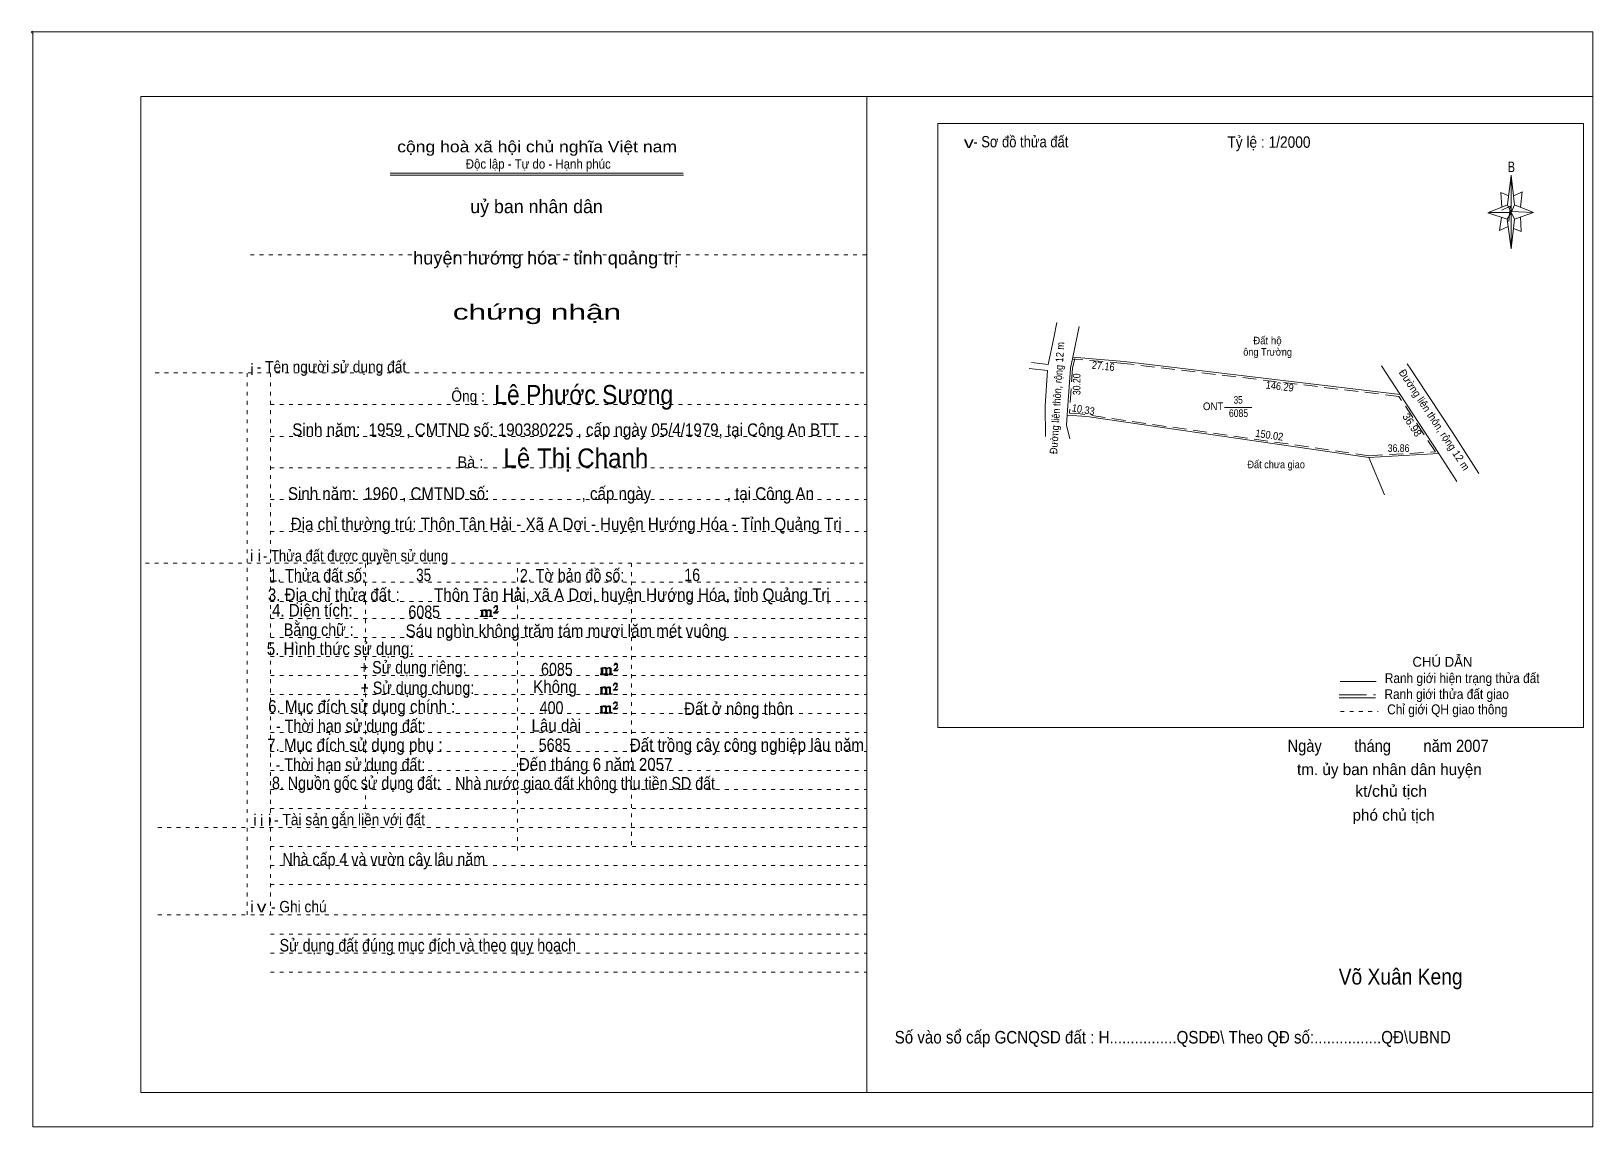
# Model space of a CAD drawing. Header units: centimetres. Extents: x -1.6 to 39.5, y -3.3 to 25.5.
import ezdxf
from ezdxf.enums import TextEntityAlignment as Align

# ---------------------------------------------------------------- set-up
doc = ezdxf.new("R2010")
doc.units = ezdxf.units.CM
doc.header["$LTSCALE"] = 0.12
for name, pattern in [('DOTTED', [1.5, 0.3, -1.2]), ('LONG_DASHED', [7.5, 6, -1.5]), ('MEDIUM_DASHED', [4.5, 3, -1.5])]:
    doc.linetypes.add(name, pattern=pattern)
for name, color, linetype, lineweight in [('1', 7, 'DOTTED', 13), ('10', 7, 'Continuous', 13), ('33', 7, 'LONG_DASHED', 13), ('4', 7, 'Continuous', 13), ('5', 7, 'Continuous', 13), ('50', 7, 'Continuous', 13)]:
    doc.layers.add(name, color=color, linetype=linetype, lineweight=lineweight)
doc.layers.add('30', color=7, linetype='Continuous')

msp = doc.modelspace()

# ---------------------------------------------------------------- hatches: boundary and pattern name
at = {"layer": '50'}
for points in [[(10.27, 10.13), (10.27, 10.12), (10.27, 10.11), (10.25, 10.11), (10.24, 10.11), (10.24, 10.1), (10.33, 10.1), (10.33, 10.11), (10.32, 10.11), (10.31, 10.11), (10.31, 10.12), (10.31, 10.13), (10.31, 10.24), (10.31, 10.25), (10.32, 10.26), (10.34, 10.26), (10.35, 10.26), (10.36, 10.26), (10.37, 10.25), (10.39, 10.22), (10.39, 10.13), (10.37, 10.12), (10.37, 10.11), (10.36, 10.11), (10.35, 10.11), (10.35, 10.1), (10.44, 10.1), (10.44, 10.11), (10.43, 10.11), (10.42, 10.11), (10.42, 10.12), (10.42, 10.13), (10.42, 10.24), (10.44, 10.26), (10.45, 10.26), (10.46, 10.26), (10.49, 10.26), (10.49, 10.25), (10.5, 10.24), (10.5, 10.22), (10.5, 10.13), (10.5, 10.12), (10.49, 10.11), (10.49, 10.11), (10.47, 10.11), (10.47, 10.1), (10.56, 10.1), (10.56, 10.11), (10.55, 10.11), (10.54, 10.11), (10.53, 10.12), (10.53, 10.13), (10.53, 10.2), (10.53, 10.25), (10.53, 10.26), (10.52, 10.27), (10.5, 10.28), (10.47, 10.28), (10.46, 10.28), (10.44, 10.27), (10.41, 10.25), (10.41, 10.26), (10.4, 10.28), (10.39, 10.28), (10.37, 10.28), (10.35, 10.28), (10.34, 10.28), (10.32, 10.26), (10.31, 10.26), (10.31, 10.25), (10.31, 10.25), (10.31, 10.26), (10.31, 10.28), (10.24, 10.26), (10.24, 10.26), (10.25, 10.26), (10.27, 10.25), (10.27, 10.24), (10.27, 10.23)], [(10.69, 10.19), (10.72, 10.24), (10.72, 10.24), (10.71, 10.22), (10.69, 10.22), (10.68, 10.22), (10.63, 10.22), (10.66, 10.26), (10.67, 10.27), (10.69, 10.28), (10.69, 10.3), (10.69, 10.32), (10.69, 10.34), (10.69, 10.35), (10.69, 10.37), (10.68, 10.38), (10.67, 10.38), (10.66, 10.39), (10.65, 10.39), (10.63, 10.38), (10.63, 10.38), (10.62, 10.37), (10.61, 10.35), (10.59, 10.33), (10.61, 10.33), (10.61, 10.35), (10.62, 10.35), (10.63, 10.36), (10.65, 10.36), (10.66, 10.36), (10.67, 10.35), (10.68, 10.35), (10.68, 10.32), (10.68, 10.3), (10.66, 10.28), (10.66, 10.26), (10.65, 10.25), (10.59, 10.2), (10.59, 10.19)], [(13.42, 8.61), (13.42, 8.6), (13.42, 8.59), (13.41, 8.59), (13.4, 8.59), (13.4, 8.57), (13.48, 8.57), (13.48, 8.59), (13.47, 8.59), (13.46, 8.59), (13.46, 8.6), (13.46, 8.61), (13.46, 8.72), (13.46, 8.73), (13.47, 8.74), (13.5, 8.74), (13.51, 8.74), (13.52, 8.74), (13.53, 8.73), (13.54, 8.69), (13.54, 8.61), (13.53, 8.6), (13.53, 8.59), (13.52, 8.59), (13.51, 8.59), (13.51, 8.57), (13.6, 8.57), (13.6, 8.59), (13.58, 8.59), (13.57, 8.59), (13.57, 8.6), (13.57, 8.61), (13.57, 8.72), (13.6, 8.74), (13.61, 8.74), (13.62, 8.74), (13.64, 8.74), (13.64, 8.73), (13.65, 8.72), (13.65, 8.69), (13.65, 8.61), (13.65, 8.6), (13.64, 8.59), (13.64, 8.59), (13.63, 8.59), (13.63, 8.57), (13.72, 8.57), (13.72, 8.59), (13.7, 8.59), (13.69, 8.59), (13.68, 8.6), (13.68, 8.61), (13.68, 8.68), (13.68, 8.73), (13.68, 8.74), (13.67, 8.75), (13.65, 8.76), (13.63, 8.76), (13.62, 8.76), (13.6, 8.75), (13.56, 8.73), (13.56, 8.74), (13.55, 8.76), (13.54, 8.76), (13.53, 8.76), (13.51, 8.76), (13.5, 8.76), (13.47, 8.74), (13.46, 8.74), (13.46, 8.73), (13.46, 8.73), (13.46, 8.74), (13.46, 8.76), (13.4, 8.74), (13.4, 8.74), (13.41, 8.74), (13.42, 8.73), (13.42, 8.72), (13.42, 8.71)], [(13.85, 8.67), (13.87, 8.72), (13.87, 8.72), (13.86, 8.69), (13.85, 8.69), (13.84, 8.69), (13.78, 8.69), (13.82, 8.74), (13.83, 8.75), (13.85, 8.76), (13.85, 8.78), (13.85, 8.79), (13.85, 8.82), (13.85, 8.83), (13.85, 8.85), (13.84, 8.86), (13.83, 8.86), (13.82, 8.87), (13.8, 8.87), (13.78, 8.86), (13.78, 8.86), (13.77, 8.85), (13.76, 8.83), (13.75, 8.81), (13.76, 8.81), (13.76, 8.83), (13.77, 8.83), (13.78, 8.84), (13.8, 8.84), (13.82, 8.84), (13.83, 8.83), (13.84, 8.83), (13.84, 8.79), (13.84, 8.78), (13.82, 8.76), (13.82, 8.74), (13.8, 8.73), (13.75, 8.68), (13.75, 8.67)], [(13.41, 8.09), (13.41, 8.08), (13.41, 8.07), (13.4, 8.07), (13.39, 8.07), (13.39, 8.06), (13.48, 8.06), (13.48, 8.07), (13.47, 8.07), (13.45, 8.07), (13.45, 8.08), (13.45, 8.09), (13.45, 8.2), (13.45, 8.21), (13.47, 8.23), (13.49, 8.23), (13.5, 8.23), (13.51, 8.23), (13.52, 8.21), (13.53, 8.18), (13.53, 8.09), (13.52, 8.08), (13.52, 8.07), (13.51, 8.07), (13.5, 8.07), (13.5, 8.06), (13.59, 8.06), (13.59, 8.07), (13.58, 8.07), (13.57, 8.07), (13.57, 8.08), (13.57, 8.09), (13.57, 8.2), (13.59, 8.23), (13.6, 8.23), (13.61, 8.23), (13.63, 8.23), (13.63, 8.21), (13.64, 8.2), (13.64, 8.18), (13.64, 8.09), (13.64, 8.08), (13.63, 8.07), (13.63, 8.07), (13.62, 8.07), (13.62, 8.06), (13.71, 8.06), (13.71, 8.07), (13.7, 8.07), (13.69, 8.07), (13.67, 8.08), (13.67, 8.09), (13.67, 8.17), (13.67, 8.21), (13.67, 8.23), (13.66, 8.24), (13.64, 8.25), (13.62, 8.25), (13.61, 8.25), (13.59, 8.24), (13.55, 8.21), (13.55, 8.23), (13.54, 8.25), (13.53, 8.25), (13.52, 8.25), (13.5, 8.25), (13.49, 8.25), (13.47, 8.23), (13.45, 8.23), (13.45, 8.21), (13.45, 8.21), (13.45, 8.23), (13.45, 8.25), (13.39, 8.23), (13.39, 8.23), (13.4, 8.23), (13.41, 8.21), (13.41, 8.2), (13.41, 8.19)], [(13.84, 8.16), (13.86, 8.2), (13.86, 8.2), (13.85, 8.18), (13.84, 8.18), (13.83, 8.18), (13.77, 8.18), (13.81, 8.23), (13.82, 8.24), (13.84, 8.25), (13.84, 8.27), (13.84, 8.28), (13.84, 8.3), (13.84, 8.31), (13.84, 8.34), (13.83, 8.35), (13.82, 8.35), (13.81, 8.36), (13.8, 8.36), (13.77, 8.35), (13.77, 8.35), (13.76, 8.34), (13.75, 8.31), (13.74, 8.29), (13.75, 8.29), (13.75, 8.31), (13.76, 8.31), (13.77, 8.33), (13.8, 8.33), (13.81, 8.33), (13.82, 8.31), (13.83, 8.31), (13.83, 8.28), (13.83, 8.27), (13.81, 8.25), (13.81, 8.23), (13.8, 8.21), (13.74, 8.17), (13.74, 8.16)], [(13.84, 7.66), (13.86, 7.71), (13.86, 7.71), (13.85, 7.68), (13.84, 7.68), (13.83, 7.68), (13.77, 7.68), (13.81, 7.73), (13.82, 7.74), (13.84, 7.75), (13.84, 7.77), (13.84, 7.78), (13.84, 7.81), (13.84, 7.82), (13.84, 7.84), (13.83, 7.85), (13.82, 7.85), (13.81, 7.86), (13.79, 7.86), (13.77, 7.85), (13.77, 7.85), (13.76, 7.84), (13.75, 7.82), (13.74, 7.8), (13.75, 7.8), (13.75, 7.82), (13.76, 7.82), (13.77, 7.83), (13.79, 7.83), (13.81, 7.83), (13.82, 7.82), (13.83, 7.82), (13.83, 7.78), (13.83, 7.77), (13.81, 7.75), (13.81, 7.73), (13.79, 7.72), (13.74, 7.67), (13.74, 7.66)], [(13.41, 7.6), (13.41, 7.59), (13.41, 7.58), (13.4, 7.58), (13.39, 7.58), (13.39, 7.56), (13.47, 7.56), (13.47, 7.58), (13.46, 7.58), (13.45, 7.58), (13.45, 7.59), (13.45, 7.6), (13.45, 7.71), (13.45, 7.72), (13.46, 7.73), (13.49, 7.73), (13.5, 7.73), (13.51, 7.73), (13.52, 7.72), (13.53, 7.68), (13.53, 7.6), (13.52, 7.59), (13.52, 7.58), (13.51, 7.58), (13.5, 7.58), (13.5, 7.56), (13.59, 7.56), (13.59, 7.58), (13.57, 7.58), (13.56, 7.58), (13.56, 7.59), (13.56, 7.6), (13.56, 7.71), (13.59, 7.73), (13.6, 7.73), (13.61, 7.73), (13.63, 7.73), (13.63, 7.72), (13.64, 7.71), (13.64, 7.68), (13.64, 7.6), (13.64, 7.59), (13.63, 7.58), (13.63, 7.58), (13.62, 7.58), (13.62, 7.56), (13.71, 7.56), (13.71, 7.58), (13.69, 7.58), (13.68, 7.58), (13.67, 7.59), (13.67, 7.6), (13.67, 7.67), (13.67, 7.72), (13.67, 7.73), (13.66, 7.74), (13.64, 7.75), (13.62, 7.75), (13.61, 7.75), (13.59, 7.74), (13.55, 7.72), (13.55, 7.73), (13.54, 7.75), (13.53, 7.75), (13.52, 7.75), (13.5, 7.75), (13.49, 7.75), (13.46, 7.73), (13.45, 7.73), (13.45, 7.72), (13.45, 7.72), (13.45, 7.73), (13.45, 7.75), (13.39, 7.73), (13.39, 7.73), (13.4, 7.73), (13.41, 7.72), (13.41, 7.71), (13.41, 7.7)]]:
    msp.add_hatch(color=256, dxfattribs=at).paths.add_polyline_path(points)

# ---------------------------------------------------------------- linework, layer by layer
at = {"layer": '1', "linetype": 'Continuous'}
for p, q in [((1.31, -2.42), (1.31, 23.78)), ((1.31, 23.78), (39.51, 23.78)), ((20.41, -2.42), (20.41, 23.78)), ((39.51, -2.42), (39.51, 23.78)), ((7.87, 21.76), (15.58, 21.76)), ((7.87, 21.71), (15.59, 21.71)), ((37.26, 20.55), (36.75, 20.72)), ((1.31, -2.42), (39.51, -2.42))]:
    msp.add_line(p, q, dxfattribs=at)
at = {"layer": '1'}
for p, q in [((4.19, 19.61), (20.41, 19.61)), ((1.69, 16.51), (20.41, 16.51)), ((4.11, 2.25), (4.11, 16.51)), ((4.72, 2.25), (4.72, 16.51)), ((4.72, 15.68), (20.41, 15.68)), ((4.72, 14.84), (20.41, 14.84)), ((4.72, 14.01), (20.41, 14.01)), ((4.72, 13.18), (20.41, 13.18)), ((4.72, 12.34), (20.41, 12.34)), ((1.43, 11.5), (20.41, 11.5)), ((7.22, 5.05), (7.22, 11.5)), ((11.22, 3.95), (11.22, 11.5)), ((14.22, 4.09), (14.22, 11.5)), ((4.72, 11), (20.41, 11)), ((4.72, 10.5), (20.41, 10.5)), ((4.72, 10.05), (20.41, 10.05)), ((4.72, 9.55), (20.41, 9.55)), ((4.72, 9.05), (20.41, 9.05)), ((4.72, 8.55), (20.41, 8.55)), ((4.72, 8.05), (20.41, 8.05)), ((4.72, 7.55), (20.41, 7.55)), ((4.72, 7.05), (20.41, 7.05)), ((4.72, 6.55), (20.41, 6.55)), ((4.72, 6.05), (20.41, 6.05)), ((4.72, 5.55), (20.41, 5.55)), ((4.72, 5.05), (20.41, 5.05)), ((1.76, 4.55), (20.41, 4.55)), ((4.72, 4.05), (20.41, 4.05)), ((4.72, 3.55), (20.41, 3.55)), ((4.72, 3.05), (20.41, 3.05)), ((1.76, 2.25), (20.41, 2.25)), ((4.72, 1.75), (20.41, 1.75)), ((4.72, 1.25), (20.41, 1.25)), ((4.72, 0.75), (20.41, 0.75))]:
    msp.add_line(p, q, dxfattribs=at)
at = {"layer": '1', "linetype": 'Continuous'}
msp.add_lwpolyline([(-1.53, -3.32), (39.51, -3.32), (39.51, 25.48), (-1.53, 25.48)], close=True, dxfattribs=at)
msp.add_lwpolyline([(37.27, 20.35), (37.06, 20.25), (37.11, 20.6)], dxfattribs=at)
at = {"layer": '10'}
for p, q in [((25.41, 17.83), (25.33, 17.43)), ((26, 17.73), (25.83, 16.92)), ((34.44, 15.94), (33.95, 16.69)), ((34.63, 16.75), (34.72, 16.61)), ((34.72, 16.61), (34.89, 16.35)), ((25.1, 15.64), (25.11, 14.84)), ((35.93, 13.65), (35.46, 14.39)), ((33.62, 14.28), (34.03, 13.3))]:
    msp.add_line(p, q, dxfattribs=at)
at = {"layer": '10', "linetype": 'MEDIUM_DASHED'}
for p, q in [((25.82, 16.63), (25.88, 16.89)), ((25.82, 16.63), (25.74, 15.45)), ((26.02, 15.43), (25.74, 15.45)), ((33.63, 14.33), (26.02, 15.43))]:
    msp.add_line(p, q, dxfattribs=at)
at = {"layer": '10'}
for points in [[(24.74, 16.78), (25.18, 16.73), (25.33, 17.43)], [(25.83, 16.92), (25.77, 16.63), (25.68, 15.4)], [(34.44, 15.94), (27.18, 16.81), (25.83, 16.92)], [(24.68, 16.62), (25.16, 16.57), (25.1, 15.64)], [(34.89, 16.35), (35.83, 14.93), (36.51, 13.86)], [(33.62, 14.28), (35.46, 14.39), (34.44, 15.94)], [(25.68, 15.4), (25.66, 15.13), (25.75, 14.77)], [(33.62, 14.28), (26.2, 15.36), (25.68, 15.4)]]:
    msp.add_lwpolyline(points, dxfattribs=at)
at = {"layer": '10', "linetype": 'MEDIUM_DASHED'}
for points in [[(34.41, 15.89), (27.17, 16.76), (25.84, 16.87)], [(33.62, 14.33), (35.37, 14.43), (34.41, 15.89)]]:
    msp.add_lwpolyline(points, dxfattribs=at)
at = {"layer": '33'}
msp.add_line((29.82, 15.6), (30.58, 15.6), dxfattribs=at)
at = {"layer": '4'}
for p, q in [((32.86, 8.39), (33.81, 8.39)), ((32.84, 7.96), (33.79, 7.96))]:
    msp.add_line(p, q, dxfattribs=at)
at = {"layer": '4', "linetype": 'LONG_DASHED'}
msp.add_line((32.84, 8.04), (33.79, 8.04), dxfattribs=at)
at = {"layer": '4', "linetype": 'DOTTED'}
msp.add_line((32.87, 7.6), (33.86, 7.6), dxfattribs=at)
at = {"layer": '4'}
msp.add_lwpolyline([(22.28, 23.07), (39.27, 23.07), (39.27, 7.18), (22.28, 7.18)], close=True, dxfattribs=at)
msp.add_circle((-1.55, 25.47), 0.025, dxfattribs=at)
at = {"layer": '5'}
for p, q in [((37.27, 20.93), (37.36, 21.71)), ((37.45, 20.55), (37.36, 19.77)), ((37.45, 20.93), (37.95, 20.73)), ((37.61, 20.61), (37.63, 20.23)), ((37.63, 20.23), (37.42, 20.31))]:
    msp.add_line(p, q, dxfattribs=at)
for points in [[(37.36, 21.71), (37.45, 20.93), (37.36, 20.73)], [(37.36, 20.73), (36.77, 20.73), (37.27, 20.93), (37.45, 20.55), (37.95, 20.73), (37.36, 20.75)], [(37.36, 20.73), (37.36, 19.77), (37.26, 20.55)]]:
    msp.add_lwpolyline(points, close=True, dxfattribs=at)
for points in [[(37.3, 21.17), (37.09, 21.25), (37.12, 20.87)], [(37.43, 21.17), (37.65, 21.27), (37.61, 20.87)], [(37.36, 20.73), (37.27, 20.93), (36.77, 20.73)], [(37.12, 20.79), (37.34, 20.89), (37.3, 20.49)], [(37.36, 20.73), (37.45, 20.55), (37.95, 20.73)]]:
    msp.add_lwpolyline(points, dxfattribs=at)
at = {"layer": '50'}
for points in [[(10.27, 10.13), (10.27, 10.12), (10.27, 10.11), (10.25, 10.11), (10.24, 10.11), (10.24, 10.1), (10.33, 10.1), (10.33, 10.11), (10.32, 10.11), (10.31, 10.11), (10.31, 10.12), (10.31, 10.13), (10.31, 10.24), (10.31, 10.25), (10.32, 10.26), (10.34, 10.26), (10.35, 10.26), (10.36, 10.26), (10.37, 10.25), (10.39, 10.22), (10.39, 10.13), (10.37, 10.12), (10.37, 10.11), (10.36, 10.11), (10.35, 10.11), (10.35, 10.1), (10.44, 10.1), (10.44, 10.11), (10.43, 10.11), (10.42, 10.11), (10.42, 10.12), (10.42, 10.13), (10.42, 10.24), (10.44, 10.26), (10.45, 10.26), (10.46, 10.26), (10.49, 10.26), (10.49, 10.25), (10.5, 10.24), (10.5, 10.22), (10.5, 10.13), (10.5, 10.12), (10.49, 10.11), (10.49, 10.11), (10.47, 10.11), (10.47, 10.1), (10.56, 10.1), (10.56, 10.11), (10.55, 10.11), (10.54, 10.11), (10.53, 10.12), (10.53, 10.13), (10.53, 10.2), (10.53, 10.25), (10.53, 10.26), (10.52, 10.27), (10.5, 10.28), (10.47, 10.28), (10.46, 10.28), (10.44, 10.27), (10.41, 10.25), (10.41, 10.26), (10.4, 10.28), (10.39, 10.28), (10.37, 10.28), (10.35, 10.28), (10.34, 10.28), (10.32, 10.26), (10.31, 10.26), (10.31, 10.25), (10.31, 10.25), (10.31, 10.26), (10.31, 10.28), (10.24, 10.26), (10.24, 10.26), (10.25, 10.26), (10.27, 10.25), (10.27, 10.24), (10.27, 10.23)], [(10.69, 10.19), (10.72, 10.24), (10.72, 10.24), (10.71, 10.22), (10.69, 10.22), (10.68, 10.22), (10.63, 10.22), (10.66, 10.26), (10.67, 10.27), (10.69, 10.28), (10.69, 10.3), (10.69, 10.32), (10.69, 10.34), (10.69, 10.35), (10.69, 10.37), (10.68, 10.38), (10.67, 10.38), (10.66, 10.39), (10.65, 10.39), (10.63, 10.38), (10.63, 10.38), (10.62, 10.37), (10.61, 10.35), (10.59, 10.33), (10.61, 10.33), (10.61, 10.35), (10.62, 10.35), (10.63, 10.36), (10.65, 10.36), (10.66, 10.36), (10.67, 10.35), (10.68, 10.35), (10.68, 10.32), (10.68, 10.3), (10.66, 10.28), (10.66, 10.26), (10.65, 10.25), (10.59, 10.2), (10.59, 10.19)], [(13.42, 8.61), (13.42, 8.6), (13.42, 8.59), (13.41, 8.59), (13.4, 8.59), (13.4, 8.57), (13.48, 8.57), (13.48, 8.59), (13.47, 8.59), (13.46, 8.59), (13.46, 8.6), (13.46, 8.61), (13.46, 8.72), (13.46, 8.73), (13.47, 8.74), (13.5, 8.74), (13.51, 8.74), (13.52, 8.74), (13.53, 8.73), (13.54, 8.69), (13.54, 8.61), (13.53, 8.6), (13.53, 8.59), (13.52, 8.59), (13.51, 8.59), (13.51, 8.57), (13.6, 8.57), (13.6, 8.59), (13.58, 8.59), (13.57, 8.59), (13.57, 8.6), (13.57, 8.61), (13.57, 8.72), (13.6, 8.74), (13.61, 8.74), (13.62, 8.74), (13.64, 8.74), (13.64, 8.73), (13.65, 8.72), (13.65, 8.69), (13.65, 8.61), (13.65, 8.6), (13.64, 8.59), (13.64, 8.59), (13.63, 8.59), (13.63, 8.57), (13.72, 8.57), (13.72, 8.59), (13.7, 8.59), (13.69, 8.59), (13.68, 8.6), (13.68, 8.61), (13.68, 8.68), (13.68, 8.73), (13.68, 8.74), (13.67, 8.75), (13.65, 8.76), (13.63, 8.76), (13.62, 8.76), (13.6, 8.75), (13.56, 8.73), (13.56, 8.74), (13.55, 8.76), (13.54, 8.76), (13.53, 8.76), (13.51, 8.76), (13.5, 8.76), (13.47, 8.74), (13.46, 8.74), (13.46, 8.73), (13.46, 8.73), (13.46, 8.74), (13.46, 8.76), (13.4, 8.74), (13.4, 8.74), (13.41, 8.74), (13.42, 8.73), (13.42, 8.72), (13.42, 8.71)], [(13.85, 8.67), (13.87, 8.72), (13.87, 8.72), (13.86, 8.69), (13.85, 8.69), (13.84, 8.69), (13.78, 8.69), (13.82, 8.74), (13.83, 8.75), (13.85, 8.76), (13.85, 8.78), (13.85, 8.79), (13.85, 8.82), (13.85, 8.83), (13.85, 8.85), (13.84, 8.86), (13.83, 8.86), (13.82, 8.87), (13.8, 8.87), (13.78, 8.86), (13.78, 8.86), (13.77, 8.85), (13.76, 8.83), (13.75, 8.81), (13.76, 8.81), (13.76, 8.83), (13.77, 8.83), (13.78, 8.84), (13.8, 8.84), (13.82, 8.84), (13.83, 8.83), (13.84, 8.83), (13.84, 8.79), (13.84, 8.78), (13.82, 8.76), (13.82, 8.74), (13.8, 8.73), (13.75, 8.68), (13.75, 8.67)], [(13.41, 8.09), (13.41, 8.08), (13.41, 8.07), (13.4, 8.07), (13.39, 8.07), (13.39, 8.06), (13.48, 8.06), (13.48, 8.07), (13.47, 8.07), (13.45, 8.07), (13.45, 8.08), (13.45, 8.09), (13.45, 8.2), (13.45, 8.21), (13.47, 8.23), (13.49, 8.23), (13.5, 8.23), (13.51, 8.23), (13.52, 8.21), (13.53, 8.18), (13.53, 8.09), (13.52, 8.08), (13.52, 8.07), (13.51, 8.07), (13.5, 8.07), (13.5, 8.06), (13.59, 8.06), (13.59, 8.07), (13.58, 8.07), (13.57, 8.07), (13.57, 8.08), (13.57, 8.09), (13.57, 8.2), (13.59, 8.23), (13.6, 8.23), (13.61, 8.23), (13.63, 8.23), (13.63, 8.21), (13.64, 8.2), (13.64, 8.18), (13.64, 8.09), (13.64, 8.08), (13.63, 8.07), (13.63, 8.07), (13.62, 8.07), (13.62, 8.06), (13.71, 8.06), (13.71, 8.07), (13.7, 8.07), (13.69, 8.07), (13.67, 8.08), (13.67, 8.09), (13.67, 8.17), (13.67, 8.21), (13.67, 8.23), (13.66, 8.24), (13.64, 8.25), (13.62, 8.25), (13.61, 8.25), (13.59, 8.24), (13.55, 8.21), (13.55, 8.23), (13.54, 8.25), (13.53, 8.25), (13.52, 8.25), (13.5, 8.25), (13.49, 8.25), (13.47, 8.23), (13.45, 8.23), (13.45, 8.21), (13.45, 8.21), (13.45, 8.23), (13.45, 8.25), (13.39, 8.23), (13.39, 8.23), (13.4, 8.23), (13.41, 8.21), (13.41, 8.2), (13.41, 8.19)], [(13.84, 8.16), (13.86, 8.2), (13.86, 8.2), (13.85, 8.18), (13.84, 8.18), (13.83, 8.18), (13.77, 8.18), (13.81, 8.23), (13.82, 8.24), (13.84, 8.25), (13.84, 8.27), (13.84, 8.28), (13.84, 8.3), (13.84, 8.31), (13.84, 8.34), (13.83, 8.35), (13.82, 8.35), (13.81, 8.36), (13.8, 8.36), (13.77, 8.35), (13.77, 8.35), (13.76, 8.34), (13.75, 8.31), (13.74, 8.29), (13.75, 8.29), (13.75, 8.31), (13.76, 8.31), (13.77, 8.33), (13.8, 8.33), (13.81, 8.33), (13.82, 8.31), (13.83, 8.31), (13.83, 8.28), (13.83, 8.27), (13.81, 8.25), (13.81, 8.23), (13.8, 8.21), (13.74, 8.17), (13.74, 8.16)], [(13.84, 7.66), (13.86, 7.71), (13.86, 7.71), (13.85, 7.68), (13.84, 7.68), (13.83, 7.68), (13.77, 7.68), (13.81, 7.73), (13.82, 7.74), (13.84, 7.75), (13.84, 7.77), (13.84, 7.78), (13.84, 7.81), (13.84, 7.82), (13.84, 7.84), (13.83, 7.85), (13.82, 7.85), (13.81, 7.86), (13.79, 7.86), (13.77, 7.85), (13.77, 7.85), (13.76, 7.84), (13.75, 7.82), (13.74, 7.8), (13.75, 7.8), (13.75, 7.82), (13.76, 7.82), (13.77, 7.83), (13.79, 7.83), (13.81, 7.83), (13.82, 7.82), (13.83, 7.82), (13.83, 7.78), (13.83, 7.77), (13.81, 7.75), (13.81, 7.73), (13.79, 7.72), (13.74, 7.67), (13.74, 7.66)], [(13.41, 7.6), (13.41, 7.59), (13.41, 7.58), (13.4, 7.58), (13.39, 7.58), (13.39, 7.56), (13.47, 7.56), (13.47, 7.58), (13.46, 7.58), (13.45, 7.58), (13.45, 7.59), (13.45, 7.6), (13.45, 7.71), (13.45, 7.72), (13.46, 7.73), (13.49, 7.73), (13.5, 7.73), (13.51, 7.73), (13.52, 7.72), (13.53, 7.68), (13.53, 7.6), (13.52, 7.59), (13.52, 7.58), (13.51, 7.58), (13.5, 7.58), (13.5, 7.56), (13.59, 7.56), (13.59, 7.58), (13.57, 7.58), (13.56, 7.58), (13.56, 7.59), (13.56, 7.6), (13.56, 7.71), (13.59, 7.73), (13.6, 7.73), (13.61, 7.73), (13.63, 7.73), (13.63, 7.72), (13.64, 7.71), (13.64, 7.68), (13.64, 7.6), (13.64, 7.59), (13.63, 7.58), (13.63, 7.58), (13.62, 7.58), (13.62, 7.56), (13.71, 7.56), (13.71, 7.58), (13.69, 7.58), (13.68, 7.58), (13.67, 7.59), (13.67, 7.6), (13.67, 7.67), (13.67, 7.72), (13.67, 7.73), (13.66, 7.74), (13.64, 7.75), (13.62, 7.75), (13.61, 7.75), (13.59, 7.74), (13.55, 7.72), (13.55, 7.73), (13.54, 7.75), (13.53, 7.75), (13.52, 7.75), (13.5, 7.75), (13.49, 7.75), (13.46, 7.73), (13.45, 7.73), (13.45, 7.72), (13.45, 7.72), (13.45, 7.73), (13.45, 7.75), (13.39, 7.73), (13.39, 7.73), (13.4, 7.73), (13.41, 7.72), (13.41, 7.71), (13.41, 7.7)]]:
    msp.add_lwpolyline(points, close=True, dxfattribs=at)

# ---------------------------------------------------------------- texts
at = {"layer": '1'}
for s, height, width, p in [('cộng hoà xã hội chủ nghĩa Việt nam', 0.3, 1.15, (11.735, 22.31)), ('v', 0.3, 1.3, (23.095, 22.42)), ('- Sơ đồ thửa đất ', 0.3, 0.85, (24.51, 22.44)), ('Độc lập - Tự do - Hạnh phúc', 0.25, 0.9, (11.765, 21.88)), ('chứng nhận', 0.4, 1.55, (11.73, 17.91)), ('- Tên người sử dụng đất', 0.3, 0.9, (6.325, 16.52)), ('- Thửa đất được quyền sử dụng', 0.3, 0.85, (6.96, 11.55)), ('- Tài sản gắn liền với đất ', 0.3, 0.9, (6.85, 4.61)), ('v', 0.3, 1.3, (4.485, 2.32)), ('- Ghi chú', 0.3, 0.9, (5.465, 2.32))]:
    msp.add_text(s, height=height, dxfattribs=dict(at, width=width)).set_placement(p, align=Align.CENTER)
for s, height, p in [('uỷ ban nhân dân', 0.35, (11.72, 20.71)), ('i', 0.3, (4.235, 16.45)), ('i', 0.3, (4.225, 11.55)), ('i', 0.3, (4.425, 11.55)), ('i', 0.3, (4.315, 4.6)), ('i', 0.3, (4.485, 4.59)), ('i', 0.3, (4.695, 4.6)), ('i', 0.3, (4.235, 2.32))]:
    msp.add_text(s, height=height, dxfattribs=at).set_placement(p, align=Align.CENTER)
at = {"layer": '10'}
for s, height, width, p in [('Tỷ lệ : 1/2000', 0.3, 0.9, (30.99, 22.43)), ('Đất hộ', 0.2, 0.95, (30.95, 17.26)), ('ông Trường', 0.2, 0.9, (30.955, 16.96)), ('Lê Phước Sương', 0.5, 0.9, (12.96, 15.69)), ('Lê Thị Chanh', 0.5, 0.95, (12.755, 14.02)), ('Đất chưa giao', 0.2, 0.9, (31.18, 14)), ('Võ Xuân Keng', 0.42, 0.9, (34.455, 0.42))]:
    msp.add_text(s, height=height, dxfattribs=dict(at, width=width)).set_placement(p, align=Align.CENTER)
for height, rotation, width, p in [(0.1999, 86.309, 0.9, (25.515, 15.874)), (0.2, 303.503, 0.95, (35.277, 15.19))]:
    msp.add_text('Đường liên thôn, rộng 12 m ', height=height, rotation=rotation, dxfattribs=dict(at, width=width)).set_placement(p, align=Align.CENTER)
at = {"layer": '30'}
for s, height, rotation, width, p in [('30.20', 0.2, 90, 0.85, (26.03, 16.21)), ('27.16', 0.1999, 354, 0.9, (26.62, 16.588)), ('146.29', 0.2, 353.106, 0.9, (31.263, 16.056)), ('10.33', 0.1997, 350, 0.9, (26.088, 15.447)), ('150.02', 0.2, 351.749, 0.9, (30.986, 14.777))]:
    msp.add_text(s, height=height, rotation=rotation, dxfattribs=dict(at, width=width)).set_placement(p, align=Align.CENTER)
msp.add_text('36.98', height=0.2, rotation=303.329, dxfattribs=at).set_placement((34.674, 15.085), align=Align.CENTER)
at = {"layer": '30', "width": 0.85}
msp.add_text('36.86', height=0.2, dxfattribs=at).set_placement((34.4, 14.43), align=Align.CENTER)
at = {"layer": '33', "width": 0.95}
msp.add_text('ONT', height=0.2, dxfattribs=at).set_placement((29.79, 15.53), align=Align.RIGHT)
at = {"layer": '33'}
for s, width, p in [('35', 0.8, (30.18, 15.7)), ('6085', 0.85, (30.19, 15.35))]:
    msp.add_text(s, height=0.2, dxfattribs=dict(at, width=width)).set_placement(p, align=Align.CENTER)
at = {"layer": '4'}
msp.add_text('CHÚ DẪN', height=0.2591, dxfattribs=at).set_placement((35.555, 8.78), align=Align.CENTER)
at = {"layer": '4', "width": 0.9}
for s, p in [('Ranh giới hiện trạng thửa đất', (36.075, 8.35)), ('Ranh giới thửa đất giao ', (35.71, 7.93)), ('Chỉ giới QH giao thông', (35.685, 7.53))]:
    msp.add_text(s, height=0.2591, dxfattribs=at).set_placement(p, align=Align.CENTER)
at = {"layer": '5', "width": 0.75}
msp.add_text('B', height=0.276, dxfattribs=at).set_placement((37.37, 21.79), align=Align.CENTER)
at = {"layer": '50'}
for s, height, width, p in [('  huyện hướng hóa - tỉnh quảng trị', 0.34, 1.05, (11.83, 19.36)), ('Ông :', 0.3, 0.9, (9.92, 15.75)), ('Sinh năm:  1959 , CMTND số: 190380225 , cấp ngày 05/4/1979, tại Công An BTT', 0.33, 0.9, (12.48, 14.85)), ('Bà :', 0.3, 0.95, (9.98, 14.01)), ('Sinh năm:  1960 , CMTND số:                      , cấp ngày                  , tại Công An ', 0.33, 0.9, (12.155, 13.17)), ('Địa chỉ thường trú: Thôn Tân Hải - Xã A Dơi - Huyện Hướng Hóa - Tỉnh Quảng Trị', 0.33, 0.9, (12.5, 12.37)), ('1. Thửa đất số:  ', 0.33, 0.85, (6.065, 11.02)), ('35', 0.33, 0.8, (8.75, 11.03)), ('2. Tờ bản đồ số:  ', 0.33, 0.85, (12.76, 11.02)), ('16', 0.33, 0.85, (15.815, 11.03)), ('3. Địa chỉ thửa đất : ', 0.33, 0.9, (6.44, 10.51)), ('Thôn Tân Hải, xã A Dơi, huyện Hướng Hóa, tỉnh Quảng Trị', 0.33, 0.9, (14.23, 10.51)), ('4. Diện tích: ', 0.33, 0.9, (5.875, 10.1)), ('6085', 0.33, 0.85, (8.765, 10.06)), ('Bằng chữ :', 0.33, 0.85, (5.99, 9.59)), ('Sáu nghìn không trăm tám mươi lăm mét vuông', 0.33, 0.9, (12.5, 9.56)), ('5. Hình thức sử dụng:', 0.33, 0.9, (6.555, 9.09)), ('+ Sử dụng riêng:', 0.33, 0.85, (8.475, 8.6)), ('6085', 0.33, 0.85, (12.255, 8.55)), ('+ Sử dụng chung:', 0.33, 0.85, (8.585, 8.06)), ('Không', 0.33, 0.9, (12.205, 8.09)), ('6. Mục đích sử dụng chính :', 0.33, 0.9, (7.12, 7.57)), ('400', 0.33, 0.85, (12.115, 7.54)), ('Đất ở nông thôn', 0.33, 0.9, (17.035, 7.51)), ('- Thời hạn sử dụng đất:', 0.33, 0.85, (6.835, 7.06)), ('Lâu dài', 0.33, 0.9, (12.24, 7.07)), ('7. Mục đích sử dụng phụ :', 0.33, 0.9, (6.94, 6.56)), ('5685', 0.33, 0.85, (12.195, 6.56)), ('Đất trồng cây công nghiệp lâu năm', 0.33, 0.9, (17.255, 6.56)), ('Ngày        tháng        năm 2007', 0.32, 0.9, (34.125, 6.54)), ('- Thời hạn sử dụng đất:', 0.33, 0.85, (6.825, 6.04)), ('Đến tháng 6 năm 2057', 0.33, 0.9, (13.275, 6.05)), ('8. Nguồn gốc sử dụng đất:', 0.33, 0.85, (6.98, 5.56)), ('Nhà nước giao đất không thu tiền SD đất ', 0.33, 0.85, (13.05, 5.55)), ('kt/chủ tịch', 0.3, 1.05, (34.205, 5.36)), ('Nhà cấp 4 và vườn cây lâu năm', 0.33, 0.85, (7.7, 3.55)), ('Sử dụng đất đúng mục đích và theo quy hoạch', 0.33, 0.85, (8.86, 1.29)), ('Số vào sổ cấp GCNQSD đất : H................QSDĐ\\ Theo QĐ số:................QĐ\\UBND', 0.33, 0.9, (28.46, -1.13))]:
    msp.add_text(s, height=height, dxfattribs=dict(at, width=width)).set_placement(p, align=Align.CENTER)
for s, p in [('tm. ủy ban nhân dân huyện ', (34.215, 5.93)), ('phó chủ tịch', (34.27, 4.73))]:
    msp.add_text(s, height=0.3, dxfattribs=at).set_placement(p, align=Align.CENTER)

doc.saveas('drawing.dxf')
